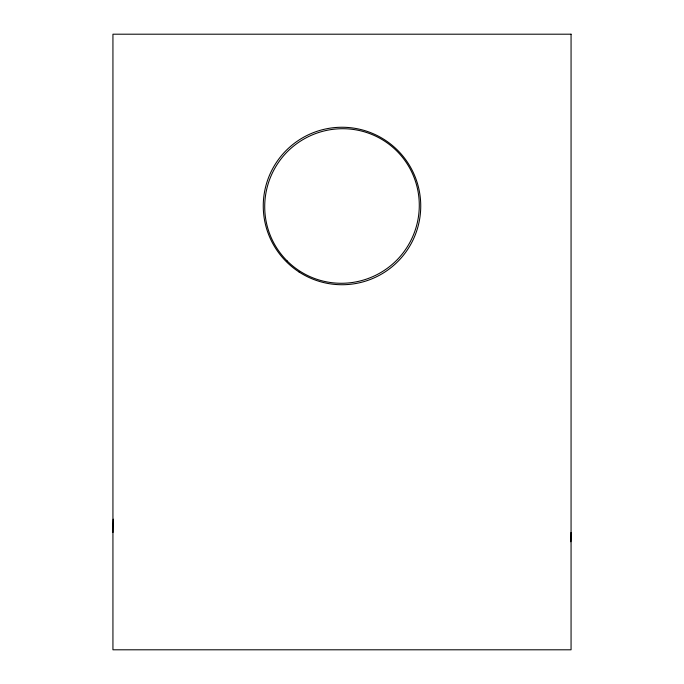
<?xml version="1.0" encoding="UTF-8"?>
<svg xmlns="http://www.w3.org/2000/svg" width="684" height="684" viewBox="0 0 684 684"><rect width="100%" height="100%" fill="white"/><g stroke="black" fill="none" stroke-linecap="round" stroke-linejoin="round"><path stroke-width="1.03" d="M571.012 532.477A77.873 8.08 84 0 1 570.807 541.762M112.963 532.477A77.873 8.08 -84 0 1 113.245 519.173M571.063 34.2L112.937 34.2L112.937 649.8L571.063 649.8L571.063 34.2M299.019 271.967A78.737 78.737 0 0 0 420.626 210.236A78.737 78.737 0 0 0 306.355 135.783A78.737 78.737 0 0 0 299.019 271.967M287.109 260.886A77.873 77.027 -45 0 0 396.472 260.467A77.873 77.027 -45 0 0 396.891 151.104A77.873 77.027 -45 0 0 287.528 151.523A77.873 77.027 -45 0 0 287.109 260.886"/></g></svg>
